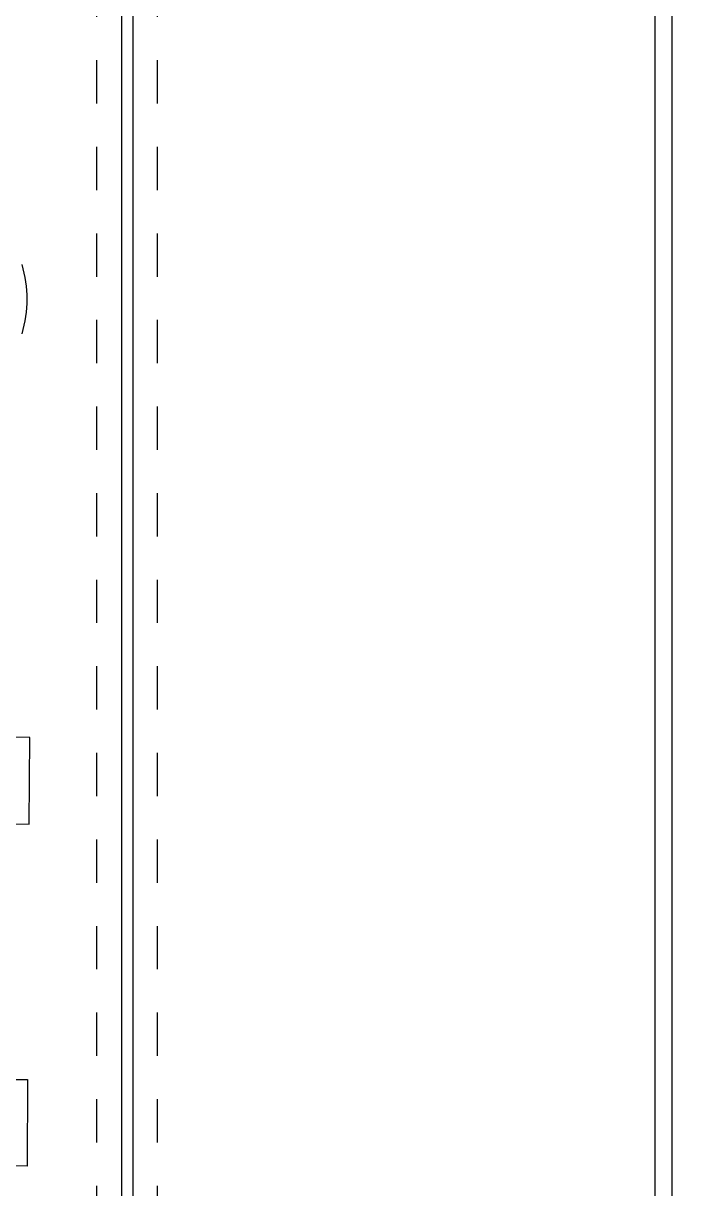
# Model space of a CAD drawing. Header units: metres. Extents: x -598 to 357, y -242 to 574.
# Drawn here: x -297.051 to -295.538, y 431.197 to 433.889 of the extents above; entities that cross this region are included whole.
import ezdxf

# ---------------------------------------------------------------- set-up
doc = ezdxf.new("R2010")
doc.units = ezdxf.units.M
doc.linetypes.add('xref_Nivel PB$0$xref_Nivel PB$0$HIDDEN2', pattern=[0.1875, 0.125, -0.0625])
doc.layers.add('Muro Mamspoteria', color=5, linetype='Continuous', lineweight=9)
for name, color, linetype in [('xref_Nivel PB$0$B-baranda', 2, 'Continuous'), ('xref_Nivel PB$0$D-dintel mamposteria', 1, 'Continuous'), ('xref_Nivel PB$0$M-muebles', 1, 'Continuous'), ('xref_Nivel PB$0$V-vidrio', 1, 'Continuous')]:
    doc.layers.add(name, color=color, linetype=linetype)

# ---------------------------------------------------------------- blocks, each defined once
blk = doc.blocks.new('xref_Nivel PB$0$APTOS_SPZ_MCH_N0 (PB) MUNI$0$GYM MAQUINA DE CAMINAR-01')
at = {"layer": 'xref_Nivel PB$0$M-muebles'}
blk.add_arc((-0.2794, 0), 0.2794, 343.3556, 16.6444, dxfattribs=at)
blk = doc.blocks.new('xref_Nivel PB$0$APTOS_SPZ_MCH_N0 (PB) MUNI$0$A$C5D4E6600')
at = {"layer": 'xref_Nivel PB$0$M-muebles', "color": 8}
for points in [[(0.1, 0.79), (0, 0.79), (0, 0.99), (1.8, 0.99), (1.8, 0.79), (0.3, 0.79)], [(0.1, 0.2), (0, 0.2), (0, 0), (1.8, 0), (1.8, 0.2), (0.3, 0.2)]]:
    blk.add_lwpolyline(points, dxfattribs=at)
at = {"layer": 'xref_Nivel PB$0$M-muebles'}
for points in [[(0.1, 0.895), (1.25, 0.895), (1.25, 0.845), (0.1, 0.845)], [(0.1, 0.845), (0.15, 0.845), (0.15, 0.145), (0.1, 0.145)], [(0.15, 0.845), (0.3, 0.845), (0.3, 0.145), (0.15, 0.145)], [(0.15, 0.8012), (0.28, 0.8012), (0.28, 0.1888), (0.15, 0.1888)], [(0.3, 0.79), (1.75, 0.79), (1.75, 0.2), (0.3, 0.2)], [(0.3, 0.78), (1.75, 0.78), (1.75, 0.21), (0.3, 0.21)], [(0.1, 0.095), (1.25, 0.095), (1.25, 0.145), (0.1, 0.145)]]:
    blk.add_lwpolyline(points, close=True, dxfattribs=at)
at = {"layer": 'xref_Nivel PB$0$M-muebles', "color": 8}
blk.add_lwpolyline([(0.05, 0.77), (0.1, 0.77), (0.1, 0.22), (0.05, 0.22)], close=True, dxfattribs=at)
blk = doc.blocks.new('*U95')
at = {"layer": 'xref_Nivel PB$0$D-dintel mamposteria', "linetype": 'xref_Nivel PB$0$xref_Nivel PB$0$HIDDEN2', "ltscale": 0.5}
blk.add_lwpolyline([(0.14, 0), (0, 0), (0, 5.5), (0.14, 5.5)], close=True, dxfattribs=at)

msp = doc.modelspace()

# ---------------------------------------------------------------- linework, layer by layer
at = {"layer": 'Muro Mamspoteria'}
msp.add_circle((-306.5394, 472.2405), 101.758, dxfattribs=at)
at = {"layer": 'xref_Nivel PB$0$B-baranda'}
msp.add_lwpolyline([(-295.591, 420.39), (-295.551, 420.39), (-295.551, 437.2932), (-295.591, 437.2932)], close=True, dxfattribs=at)
at = {"layer": 'xref_Nivel PB$0$V-vidrio'}
msp.add_lwpolyline([(-296.8227, 435.4035), (-296.7977, 435.4035), (-296.7977, 429.9035), (-296.8227, 429.9035)], close=True, dxfattribs=at)

# ---------------------------------------------------------------- block references
at = {"layer": 'xref_Nivel PB$0$D-dintel mamposteria', "rotation": 180}
msp.add_blockref('*U95', (-296.741, 435.4035), dxfattribs=at)
at = {"layer": 'xref_Nivel PB$0$M-muebles'}
msp.add_blockref('xref_Nivel PB$0$APTOS_SPZ_MCH_N0 (PB) MUNI$0$GYM MAQUINA DE CAMINAR-01', (-297.0418, 433.2515), dxfattribs=at)
at = {"layer": 'xref_Nivel PB$0$M-muebles', "rotation": 179.6473243385885}
msp.add_blockref('xref_Nivel PB$0$APTOS_SPZ_MCH_N0 (PB) MUNI$0$A$C5D4E6600', (-297.0359, 432.2386), dxfattribs=at)

doc.saveas('drawing.dxf')
